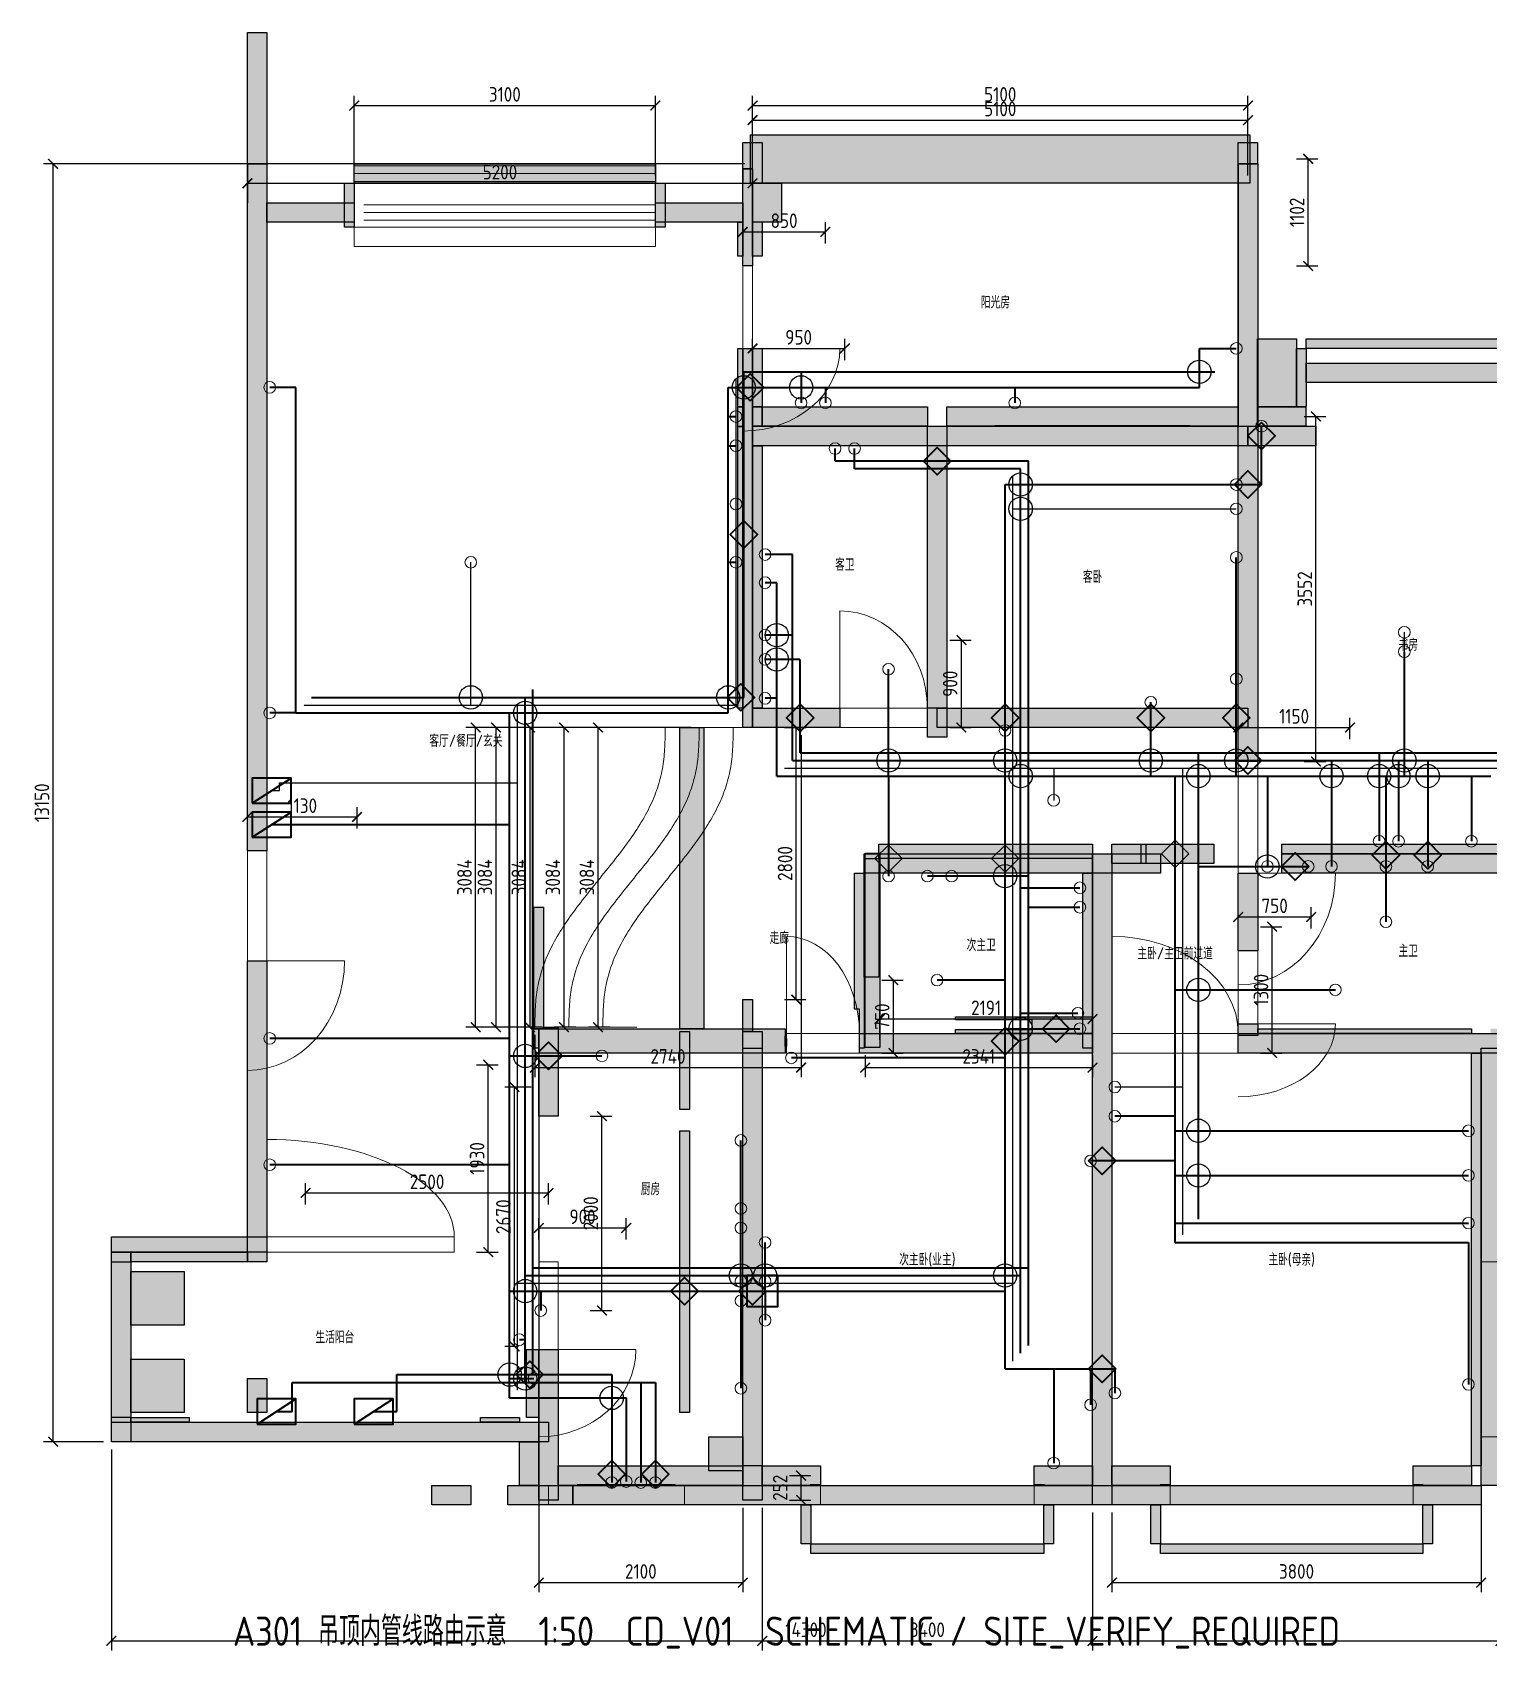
# Model space of a CAD drawing. Header units: millimetres. Extents: x 487 to 23289, y -1700 to 14953.
# Drawn here: x 487 to 15478, y -1700 to 14953 of the extents above; entities that cross this region are included whole.
import ezdxf
from ezdxf.enums import TextEntityAlignment as Align

# ---------------------------------------------------------------- set-up
doc = ezdxf.new("R2010")
doc.units = ezdxf.units.MM
doc.linetypes.add('DASHED', pattern=[1.524, 1.27, -0.254])
for name, color, linetype, lineweight in [('A-CONFLICT', 8, 'Continuous', 25), ('A-DESIGN', 8, 'Continuous', 25), ('A-DIMS', 3, 'Continuous', 13), ('A-DOOR', 8, 'Continuous', 18), ('A-NOTE', 7, 'Continuous', 18), ('A-REVIEW', 8, 'Continuous', 25), ('A-ROOM-NAME', 8, 'Continuous', 13), ('A-STAIR', 8, 'Continuous', 18), ('A-WALL', 8, 'Continuous', 25), ('A-WALL-FILL', 253, 'Continuous', 25), ('A-WINDOW', 8, 'Continuous', 18), ('M-CROSS', 6, 'Continuous', 25), ('M-DROP-BATH', 1, 'Continuous', 18), ('M-DROP-CEIL', 8, 'Continuous', 18), ('M-DROP-FLOOR', 4, 'Continuous', 18), ('M-DROP-FURN', 3, 'Continuous', 18), ('M-DROP-TBD', 6, 'Continuous', 18), ('M-LEVEL', 6, 'Continuous', 35), ('M-PENETRATION', 3, 'Continuous', 25), ('M-PENETRATION-HOLD', 1, 'Continuous', 35), ('M-ROUTE-COLD', 5, 'Continuous', 35), ('M-ROUTE-DATA', 4, 'DASHED', 25), ('M-ROUTE-HOT', 1, 'DASHED', 35), ('M-ROUTE-POWER', 30, 'Continuous', 35), ('M-SOURCE-TBD', 6, 'Continuous', 35)]:
    doc.layers.add(name, color=color, linetype=linetype, lineweight=lineweight)
doc.styles.get("Standard").update_dxf_attribs({"font": 'gbenor.shx', "bigfont": 'gbcbig.shx'})
doc.dimstyles.new('CD50', dxfattribs={"dimtxt": 150, "dimasz": 100, "dimexe": 100, "dimexo": 80, "dimgap": 40, "dimtad": 1, "dimdec": 0, "dimtxsty": 'Standard', "dimblk": 'ARCHTICK', "dimcen": 2.5, "dimclrd": 3, "dimclre": 3, "dimclrt": 3, "dimazin": 3, "dimtfac": 1, "dimtmove": 0, "dimatfit": 3})

# ---------------------------------------------------------------- blocks, each defined once
blk = doc.blocks.new('SYM-DOOR-LEAF')
at = {"layer": 'A-DOOR'}
blk.add_line((0, 0), (0, 1000), dxfattribs=at)
blk.add_arc((0, 0), 1000, 0, 90, dxfattribs=at)
blk.add_attdef('SRC_ID', (0, -200), '', height=150)
blk = doc.blocks.new('SYM-WIN-SPAN')
at = {"layer": 'A-WINDOW'}
for p, q in [((0, 80), (1000, 80)), ((0, 0), (1000, 0)), ((0, -80), (1000, -80))]:
    blk.add_line(p, q, dxfattribs=at)
blk.add_attdef('SRC_ID', (0, -300), '', height=150)
blk = doc.blocks.new('_ARCHTICK')
at = {"color": 0, "linetype": 'BYBLOCK', "const_width": 0.15}
blk.add_lwpolyline([(-0.5, -0.5), (0.5, 0.5)], dxfattribs=at)

msp = doc.modelspace()

# ---------------------------------------------------------------- hatches: boundary and pattern name
at = {"layer": 'A-WALL-FILL'}
h = msp.add_hatch(color=256, dxfattribs=at)
h.dxf.hatch_style = 1
h.paths.add_polyline_path([(2700, 6531), (2700, 6649), (2700, 10941), (2700, 13200.2), (2699.9, 13200.2), (2699.9, 13920.2), (2699.9, 14953.2), (2782, 14953.2), (2899.9, 14953.2), (2899.9, 14233.2), (2899.9, 13600), (2900, 13600), (2900, 13200.2), (3269.5, 13200.2), (3700, 13200.2), (3700, 13400), (3800, 13400), (3800, 12950), (3700, 12950), (3700, 13000.2), (3430.3, 13000.2), (2900, 13000.2), (2900, 10941), (2900, 6649), (2900, 6531), (2900, 6530), (2700, 6530)])
h = msp.add_hatch(color=256, dxfattribs=at)
h.dxf.hatch_style = 1
h.paths.add_polyline_path([(6900, 13400), (7000, 13400), (7000, 13200.2), (7269.5, 13200.2), (7799.9, 13200.2), (7799.9, 13118.1), (7799.9, 13002), (7800, 13002), (7800, 13400.2), (7799.9, 13400.2), (7799.9, 13820.2), (7879.9, 13820.2), (7879.9, 13900.2), (13019.9, 13900.2), (13019.9, 13820.2), (13099.9, 13820.2), (13099.9, 13600), (13100, 13600), (13100, 11801), (13100, 11800.2), (13264.2, 11800.2), (13499.9, 11800.2), (13499.9, 11700.2), (13541, 11700.2), (13599.9, 11700.2), (13599.9, 11346.6), (13599.9, 11183.3), (13599.9, 11105), (13599.3, 11105), (13595, 11105), (13595, 11104.4), (13595, 11100.2), (13595, 10977.1), (13595, 10900.2), (13347.4, 10900.2), (13100, 10900.2), (13100, 10900), (13700, 10900), (13700, 10700), (13100, 10700), (13100, 7451), (13100, 7450), (12900, 7450), (12900, 7451), (12900, 7800), (10901, 7800), (9949, 7800), (9900, 7800), (9900, 7700), (9700, 7700), (9700, 8000.2), (9700, 8250), (9699.9, 8250), (9699.9, 9243.1), (9699.9, 10700), (8000.1, 10700), (8000.1, 8000.1), (8000, 8000), (8799, 8000), (8800, 8000), (8800, 7800), (8799, 7800), (7900, 7800), (7800, 7800), (7800, 7999.9), (7790, 7999.9), (7749.9, 7999.9), (7749.9, 10898), (7749.9, 11100.1), (7749.9, 11700), (7800, 11700), (7900, 11700), (8000.1, 11700), (8000.1, 11100.2), (8601.4, 11100.2), (9699.9, 11100.2), (9699.9, 11029.4), (9699.9, 10900.2), (9785.6, 10900.2), (9899.9, 10900.2), (9899.9, 10900), (9900, 10900), (12900, 10900), (12900, 10999), (12900, 11100.2), (12899.9, 11100.2), (12899.9, 13400.2), (8199.9, 13400.2), (8199.9, 13235.9), (8199.9, 13000.2), (8035.6, 13000.2), (7999.8, 13000.2), (8000.1, 12999.9), (8000.1, 12649.9), (7900, 12649.9), (7900, 12551), (7900, 12550), (7800, 12550), (7800, 12551), (7800, 12649.9), (7790, 12649.9), (7749.9, 12649.9), (7749.9, 12999.9), (7790, 12999.9), (7790, 13000.2), (7430.3, 13000.2), (7000, 13000.2), (7000, 12950), (6900, 12950), (6900, 13000.2), (6899.9, 13000.2), (6899.9, 13082.3), (6899.9, 13200.2), (6900, 13200.2)])
h.paths.add_polyline_path([(9699.9, 10900.2), (9098.4, 10900.2), (8000.1, 10900.2), (8000.1, 10900), (9699.9, 10900)])
h.paths.add_polyline_path([(9900, 8000), (9949, 8000), (10901, 8000), (12900, 8000), (12900, 10700), (9900, 10700)])
h = msp.add_hatch(color=256, dxfattribs=at)
h.dxf.hatch_style = 1
h.paths.add_polyline_path([(3800, 13400), (3800, 13600), (6900, 13600), (6900, 13400)])
h = msp.add_hatch(color=256, dxfattribs=at)
h.dxf.hatch_style = 1
h.paths.add_polyline_path([(13599.9, 11700.2), (13599.9, 11741.3), (13599.9, 11800.2), (14462.4, 11800.2), (15699.9, 11800.2), (15699.9, 11759.1), (15699.9, 11700.2), (14837.4, 11700.2)])
h = msp.add_hatch(color=256, dxfattribs=at)
h.dxf.hatch_style = 1
h.paths.add_polyline_path([(15699.9, 11700.2), (15735.3, 11700.2), (15799.9, 11700.2), (15799.9, 11550), (15800, 11550), (15800, 11350), (15799.9, 11350), (15799.9, 11100.2), (15952.4, 11100.2), (16199.9, 11100.2), (16199.9, 11014.5), (16199.9, 10900.2), (15862.9, 10900.2), (15705, 10900.2), (15705, 11023.3), (15705, 11100.2), (15705, 11100.8), (15705, 11105), (15704.3, 11105), (15699.9, 11105), (15699.9, 11168.3), (15699.9, 11312.5), (15699.9, 11350), (15601, 11350), (13699, 11350), (13600, 11350), (13600, 11550), (13699, 11550), (15601, 11550), (15699.9, 11550)])
h = msp.add_hatch(color=256, dxfattribs=at)
h.dxf.hatch_style = 1
h.paths.add_polyline_path([(12899.9, 11100.2), (12899.9, 11029.4), (12899.9, 10900.2), (12700.2, 10900.2), (12405, 10900.2), (12405, 10901.6), (12405, 10905), (10981.2, 10905), (10395, 10905), (10395, 10901.6), (10395, 10900.2), (10271.2, 10900.2), (9899.9, 10900.2), (9899.9, 10971), (9899.9, 11100.2), (10961.4, 11100.2)])
h = msp.add_hatch(color=256, dxfattribs=at)
h.dxf.hatch_style = 1
h.paths.add_polyline_path([(15400, 0), (15400, 200.2), (15299.9, 200.2), (15299.9, 1721.7), (15299.9, 4450), (12901, 4450), (12900, 4450), (12900, 4630), (12900, 4650), (12900, 4749), (12900, 4750), (13100, 4750), (13100, 4749), (13100, 4700.2), (14042.8, 4700.2), (15299.9, 4700.2), (15299.9, 4650), (15499.9, 4650), (15499.9, 4700.2), (15747.6, 4700.2), (16199.9, 4700.2), (16199.9, 5172.5), (16199.9, 6300), (13350, 6300), (13350, 6500), (13350, 6600.2), (14428.5, 6600.2), (16199.9, 6600.2), (16199.9, 8121.7), (16199.9, 10700), (15600, 10700), (15600, 10900), (16300, 10900), (16500, 10900), (16500, 10801), (16500, 10700), (16500, 7799), (16500, 6401), (16500, 4650), (16500, 4499), (16500, 4450), (16500, 4400), (16300, 4400), (16300, 4450), (15600, 4450), (15600, 2301), (15600, 499), (15600, 0)])
h.paths.add_polyline_path([(16199.9, 6600.2), (16199.9, 6514.5), (16199.9, 6500), (16300, 6500), (16300, 6600.2)])
h = msp.add_hatch(color=256, dxfattribs=at)
h.dxf.hatch_style = 1
h.paths.add_polyline_path([(5499.9, 450), (2801, 450), (1500, 450), (1399, 450), (1300, 450), (1300, 650), (1300, 700.2), (1299.9, 700.2), (1299.9, 704.8), (1299.9, 705), (1299.9, 2300.2), (1300, 2300.2), (1300, 2400), (1300, 2560), (2700, 2560), (2700, 5399), (2700, 5400), (2900, 5400), (2900, 5399), (2900, 2810), (2900, 2560), (2900, 2400), (2900, 2300), (2700, 2300), (2700, 2400), (2699.9, 2400), (2699.9, 2300.2), (2124.9, 2300.2), (1500, 2300.2), (1500, 2200), (2050, 2200), (2050, 1650), (1500, 1650), (1500, 1300), (2050, 1300), (2050, 750), (1500, 750), (1500, 700.1), (1500.1, 700.1), (1772.8, 700.1), (2100.1, 700.1), (2100.1, 650), (2801, 650), (5099.9, 650), (5099.9, 700.1), (5281.8, 700.1), (5500.1, 700.1), (5500.1, 650), (5700, 650), (5700, 700.2), (5572.4, 700.2), (5572.4, 1130.3), (5572.4, 1400), (5700, 1400), (5900, 1400), (5900, 1399), (5900, 200.2), (6680.3, 200.2), (7449.9, 200.2), (7449.9, 293.9), (7449.9, 500.2), (7593.6, 500.2), (7799.9, 500.2), (7799.9, 1721.7), (7799.9, 4450), (7250, 4450), (7250, 3870), (7150, 3870), (7150, 4450), (5900, 4450), (5900, 3800), (5700, 3800), (5700, 4450), (5700, 4499.9), (5699.9, 4499.9), (5650, 4499.9), (5649.9, 4499.9), (5649.9, 4529.9), (5649.9, 4715.1), (5650, 4715.1), (5650, 5950), (5750, 5950), (5750, 4715.1), (5900.1, 4715.1), (5900.1, 4700.1), (5900.1, 4700), (7150, 4700), (7150, 7800), (7400, 7800), (7400, 4700), (7800, 4700), (7800, 5000), (7900, 5000), (7900, 4700), (8236, 4700), (8236, 4624.4), (8249.2, 4597.7), (8250, 4596.1), (8250, 4519.2), (8236, 4518.6), (8236, 4450), (8000, 4450), (8000, 200.2), (8212.2, 200.2), (8599.9, 200.2), (8599.9, 71), (8599.9, 25.8), (8599.9, 5), (8508.4, 5), (8495, 5), (8495, 4.4), (8495, 0.2), (8442.3, 0.2), (8387.6, 0.2), (8000, 0.2), (8000, 0), (8599, 0), (10801, 0), (11400, 0), (11400, 4450), (9001, 4450), (9000, 4450), (9000, 4500), (9000, 4650), (9000, 4900), (8950, 4900), (8950, 6300), (9049.9, 6300), (9049.9, 6450.2), (9050, 6450.2), (9050, 6500), (9059, 6500), (9059, 6507.2), (9123.3, 6507.2), (9199.9, 6507.2), (9199.9, 6514.5), (9199.9, 6600.2), (10142.8, 6600.2), (11399.9, 6600.2), (11399.9, 6535.9), (11399.9, 6500), (11400, 6500), (11599.9, 6500), (11599.9, 6600.2), (11749.9, 6600.2), (11949.9, 6600.2), (11949.9, 6600.1), (12650, 6600.1), (12650, 6399.9), (12100, 6399.9), (12100, 6300), (11600, 6300), (11600, 4900), (11600, 4200), (11600, 200.2), (11812.2, 200.2), (12199.9, 200.2), (12199.9, 71), (12199.9, 25.8), (12199.9, 5), (12108.4, 5), (12095, 5), (12095, 4.4), (12095, 0.2), (12042.3, 0.2), (11987.6, 0.2), (11600, 0.2), (11600, 0), (12199, 0), (14701, 0), (15400, 0), (15400, -200), (14899.9, -200), (14899.9, -212.1), (14899.9, -599.8), (14864.5, -599.8), (14799.9, -599.8), (14799.9, -247), (14799.9, -205), (14800.6, -205), (14805, -205), (14805, -200), (14701, -200), (12199, -200), (12095, -200), (12095, -205), (12095.6, -205), (12099.9, -205), (12099.9, -440.5), (12099.9, -599.8), (12064.5, -599.8), (11999.9, -599.8), (11999.9, -387.5), (11999.9, -200), (11600, -200), (11400, -200), (10999.9, -200), (10999.9, -212.1), (10999.9, -599.8), (10964.5, -599.8), (10899.9, -599.8), (10899.9, -247), (10899.9, -205), (10900.6, -205), (10905, -205), (10905, -200), (10801, -200), (8599, -200), (8495, -200), (8495, -205), (8495.6, -205), (8499.9, -205), (8499.9, -440.5), (8499.9, -599.8), (8464.5, -599.8), (8399.9, -599.8), (8399.9, -387.5), (8399.9, -200), (7201, -200), (6050, -200), (5380, -200), (5380, 0), (5700, 0), (5700, 0.2), (5499.9, 0.2)])
h.paths.add_polyline_path([(9209, 4810.2), (9209, 4793), (9209, 4750.2), (9209, 4693), (9209, 4650), (9988.1, 4650), (9988.1, 4693), (10326.6, 4693), (10777.9, 4693), (10777.9, 4735.9), (10777.9, 4793), (10439.4, 4793), (9988.1, 4793), (9988.1, 4805.9), (9988.1, 4823.1), (10326.6, 4823.1), (10777.9, 4823.1), (10791.6, 4823.1), (10809.9, 4823.1), (11062.8, 4823.1), (11300, 4823.1), (11300, 6300), (11241, 6300), (10499, 6300), (9209, 6300), (9209, 5785.4), (9209, 4823.1)])
h.paths.add_polyline_path([(9059, 4650), (9059, 5230.2), (9050, 5230.2), (9050, 4650)])
h.paths.add_polyline_path([(7800, 200.2), (7799.9, 200.2), (7799.9, 150.2), (7799.9, 118.1), (7799.9, 0.2), (7312, 0.2), (7105, 0.2), (7105, 1.9), (7105, 5), (6457.6, 5), (6095, 5), (6095, 3.3), (6095, 0.2), (5993.4, 0.2), (5900, 0.2), (5900, 0), (6050, 0), (7201, 0), (7800, 0)])
h = msp.add_hatch(color=256, dxfattribs=at)
h.dxf.hatch_style = 1
h.paths.add_polyline_path([(13100, 6299), (13100, 5501), (13100, 5500), (12900, 5500), (12900, 5501), (12900, 6299), (12900, 6300), (13100, 6300)])
h = msp.add_hatch(color=256, dxfattribs=at)
h.dxf.hatch_style = 1
h.paths.add_polyline_path([(7150, 3650), (7250, 3650), (7250, 750), (7150, 750)])
h = msp.add_hatch(color=256, dxfattribs=at)
h.dxf.hatch_style = 1
h.paths.add_polyline_path([(2900, 1100), (2900, 750), (2700, 750), (2700, 1100)])
h = msp.add_hatch(color=256, dxfattribs=at)
h.dxf.hatch_style = 1
h.paths.add_polyline_path([(10957.6, 0.2), (10905, 0.2), (10905, 0.8), (10905, 5), (10891.5, 5), (10799.9, 5), (10799.9, 25.8), (10799.9, 71), (10799.9, 200.2), (11012.2, 200.2), (11399.9, 200.2), (11399.9, 129.4), (11399.9, 0.2), (11012.2, 0.2)])
h = msp.add_hatch(color=256, dxfattribs=at)
h.dxf.hatch_style = 1
h.paths.add_polyline_path([(15299.9, 200.2), (15299.9, 129.4), (15299.9, 0.2), (14912.2, 0.2), (14857.6, 0.2), (14805, 0.2), (14805, 0.8), (14805, 5), (14791.5, 5), (14699.9, 5), (14699.9, 25.8), (14699.9, 71), (14699.9, 200.2), (14912.2, 200.2)])
h = msp.add_hatch(color=256, dxfattribs=at)
h.dxf.hatch_style = 1
h.paths.add_polyline_path([(5000, 0), (5000, -200), (4600, -200), (4600, 0)])
h = msp.add_hatch(color=256, dxfattribs=at)
h.dxf.hatch_style = 1
h.paths.add_polyline_path([(8499.9, -599.8), (9349.1, -599.8), (10899.9, -599.8), (10899.9, -635.2), (10899.9, -699.8), (10050.7, -699.8), (8499.9, -699.8), (8499.9, -664.4)])
h = msp.add_hatch(color=256, dxfattribs=at)
h.dxf.hatch_style = 1
h.paths.add_polyline_path([(12099.9, -599.8), (13055.3, -599.8), (14799.9, -599.8), (14799.9, -635.2), (14799.9, -699.8), (13844.5, -699.8), (12099.9, -699.8), (12099.9, -664.4)])

# ---------------------------------------------------------------- linework, layer by layer
at = {"layer": 'A-CONFLICT'}
for points in [[(9699.9, 9243.1), (9699.9, 10900.2), (9785.6, 10900.2), (9899.9, 10900.2), (9899.9, 9657.3), (9899.9, 8000.2), (9814.2, 8000.2), (9700, 8000.2), (9700, 8250), (9699.9, 8250)], [(7799.9, 200.2), (7799.9, 1721.7), (7799.9, 4500.2), (7870.7, 4500.2), (7999.9, 4500.2), (7999.9, 2978.7), (7999.9, 200.2), (7929.1, 200.2)], [(1499.9, 700.2), (1299.9, 700.2), (1299.9, 704.8), (1299.9, 705), (1299.9, 2300.2), (1499.9, 2300.2), (1499.9, 705)]]:
    msp.add_lwpolyline(points, close=True, dxfattribs=at)
at = {"layer": 'A-DESIGN'}
for points in [[(2699.9, 13920.2), (2699.9, 14953.2), (2782, 14953.2), (2899.9, 14953.2), (2899.9, 14233.2), (2899.9, 13600), (2700, 13600), (2700, 13200.2), (2699.9, 13200.2), (2699.9, 13920.2)], [(13019.9, 13400.2), (7879.9, 13400.2), (7879.9, 13900.2), (13019.9, 13900.2)], [(7900, 13400.2), (7900, 13550), (7800, 13550), (7800, 13400.2), (7799.9, 13400.2), (7799.9, 13820.2), (7999.9, 13820.2), (7999.9, 13400.2), (7900, 13400.2)], [(12899.9, 11100.2), (12899.9, 13820.2), (13099.9, 13820.2), (13099.9, 13600), (12900, 13600), (12900, 11801), (12900, 11100.2), (12899.9, 11100.2)], [(7790, 13002), (7790.1, 13002), (7800, 13002), (7800, 12649.9), (7790, 12649.9), (7749.9, 12649.9), (7749.9, 12999.9), (7790, 12999.9), (7790, 13002)], [(7997.3, 13002), (7998, 13002), (8000.1, 12999.9), (8000.1, 12649.9), (7900, 12649.9), (7900, 13002), (7997.3, 13002)], [(13099.9, 11100.2), (13099.9, 11387.7), (13099.9, 11800.2), (13264.2, 11800.2), (13499.9, 11800.2), (13499.9, 11512.7), (13499.9, 11100.2), (13335.6, 11100.2)], [(13499.9, 11100.2), (13499.9, 11346.6), (13499.9, 11700.2), (13541, 11700.2), (13599.9, 11700.2), (13599.9, 11346.6), (13599.9, 11183.3), (13599.9, 11105), (13599.3, 11105), (13595, 11105), (13595, 11104.4), (13595, 11100.2), (13539, 11100.2)], [(13599.9, 11700.2), (13599.9, 11741.3), (13599.9, 11800.2), (14462.4, 11800.2), (15699.9, 11800.2), (15699.9, 11759.1), (15699.9, 11700.2), (14837.4, 11700.2)], [(9899.9, 10900.2), (9899.9, 10971), (9899.9, 11100.2), (10961.4, 11100.2), (12899.9, 11100.2), (12899.9, 11029.4), (12899.9, 10900.2), (12700.2, 10900.2), (12405, 10900.2), (12405, 10901.6), (12405, 10905), (10981.2, 10905), (10395, 10905), (10395, 10901.6), (10395, 10900.2), (10271.2, 10900.2)], [(7753, 10898), (7790, 10898), (7800, 10898), (7800, 7999.9), (7790, 7999.9), (7749.9, 7999.9), (7749.9, 10898), (7753, 10898)], [(8000.1, 8000.1), (8000, 8000), (7900, 8000), (7900, 10700), (8000.1, 10700), (8000.1, 8000.1)], [(9209, 4507.2), (9144.7, 4507.2), (9059, 4507.2), (9059, 5364.4), (9059, 6507.2), (9123.3, 6507.2), (9209, 6507.2), (9209, 5785.4), (9209, 4823.1), (9209, 4810.2), (9209, 4793), (9209, 4750.2), (9209, 4693), (9209, 4620.6), (9209, 4524), (9209, 4516.8)], [(9199.9, 6450.2), (9199.9, 6514.5), (9199.9, 6600.2), (10142.8, 6600.2), (11399.9, 6600.2), (11399.9, 6535.9), (11399.9, 6450.2), (10457, 6450.2)], [(11599.9, 6400.2), (11599.9, 6485.9), (11599.9, 6600.2), (11749.9, 6600.2), (11949.9, 6600.2), (11949.9, 6514.5), (11949.9, 6400.2), (11799.9, 6400.2)], [(11900, 6399.9), (11900, 6600.1), (12650, 6600.1), (12650, 6399.9)], [(16199.9, 6600.2), (16199.9, 6514.5), (16199.9, 6500), (13350, 6500), (13350, 6600.2), (14428.5, 6600.2), (16199.9, 6600.2)], [(9199.9, 5230.2), (9114.2, 5230.2), (9049.9, 5230.2), (9049.9, 5927.3), (9049.9, 6450.2), (9135.6, 6450.2), (9199.9, 6450.2), (9199.9, 5753.1)], [(5650, 4715.1), (5650, 4700), (5700, 4700), (5700, 4499.9), (5699.9, 4499.9), (5650, 4499.9), (5649.9, 4499.9), (5649.9, 4529.9), (5649.9, 4715.1), (5650, 4715.1)], [(5900.1, 4715.1), (5900.1, 4700.1), (5900.1, 4700), (5900, 4700), (5750, 4700), (5750, 4715.1), (5900.1, 4715.1)], [(9988.1, 4805.9), (9988.1, 4823.1), (10326.6, 4823.1), (10777.9, 4823.1), (10791.6, 4823.1), (10809.9, 4823.1), (11062.8, 4823.1), (11399.9, 4823.1), (11399.9, 4694.9), (11399.9, 4650), (9988.1, 4650), (9988.1, 4693), (10326.6, 4693), (10777.9, 4693), (10777.9, 4735.9), (10777.9, 4793), (10439.4, 4793), (9988.1, 4793), (9988.1, 4805.9)], [(14042.8, 4700.2), (15299.9, 4700.2), (15299.9, 4650), (13100, 4650), (13100, 4700.2), (14042.8, 4700.2)], [(8249.2, 4597.7), (8250, 4596.1), (8250, 4519.2), (8236, 4518.6), (8236, 4624.4), (8249.2, 4597.7)], [(5572.4, 700.2), (5572.4, 1130.3), (5572.4, 1400), (5700, 1400), (5700, 1399), (5700, 700.2), (5572.4, 700.2)], [(2100.1, 650), (1500, 650), (1500, 700.1), (1500.1, 700.1), (1772.8, 700.1), (2100.1, 700.1), (2100.1, 650)], [(5500.1, 650), (5099.9, 650), (5099.9, 700.1), (5281.8, 700.1), (5500.1, 700.1), (5500.1, 650)], [(7449.9, 150.2), (7449.9, 293.9), (7449.9, 500.2), (7593.6, 500.2), (7799.9, 500.2), (7799.9, 356.4), (7799.9, 150.2), (7656.1, 150.2)], [(8399.9, -387.5), (8399.9, -200), (8495, -200), (8495, -205), (8495.6, -205), (8499.9, -205), (8499.9, -440.5), (8499.9, -599.8), (8464.5, -599.8), (8399.9, -599.8), (8399.9, -387.5)], [(10899.9, -205), (10900.6, -205), (10905, -205), (10905, -200), (10999.9, -200), (10999.9, -212.1), (10999.9, -599.8), (10964.5, -599.8), (10899.9, -599.8), (10899.9, -247), (10899.9, -205)], [(11999.9, -387.5), (11999.9, -200), (12095, -200), (12095, -205), (12095.6, -205), (12099.9, -205), (12099.9, -440.5), (12099.9, -599.8), (12064.5, -599.8), (11999.9, -599.8), (11999.9, -387.5)], [(14799.9, -205), (14800.6, -205), (14805, -205), (14805, -200), (14899.9, -200), (14899.9, -212.1), (14899.9, -599.8), (14864.5, -599.8), (14799.9, -599.8), (14799.9, -247), (14799.9, -205)], [(8499.9, -699.8), (8499.9, -664.4), (8499.9, -599.8), (9349.1, -599.8), (10899.9, -599.8), (10899.9, -635.2), (10899.9, -699.8), (10050.7, -699.8)], [(12099.9, -699.8), (12099.9, -664.4), (12099.9, -599.8), (13055.3, -599.8), (14799.9, -599.8), (14799.9, -635.2), (14799.9, -699.8), (13844.5, -699.8)]]:
    msp.add_lwpolyline(points, close=True, dxfattribs=at)
at = {"layer": 'A-DOOR'}
for points in [[(7800, 11700), (7900, 11700), (7900, 12550), (7800, 12550)], [(8800, 7800), (9700, 7800), (9700, 8000), (8800, 8000)], [(12900, 6300), (13100, 6300), (13100, 7450), (12900, 7450)], [(2700, 5400), (2900, 5400), (2900, 6530), (2700, 6530)], [(12900, 4750), (13100, 4750), (13100, 5500), (12900, 5500)], [(8250, 4450), (9000, 4450), (9000, 4650), (8250, 4650)], [(11600, 4450), (12900, 4450), (12900, 4650), (11600, 4650)], [(2900, 2400), (4830, 2400), (4830, 2560), (2900, 2560)], [(5700, 1400), (5900, 1400), (5900, 2300), (5700, 2300)]]:
    msp.add_lwpolyline(points, close=True, dxfattribs=at)
at = {"layer": 'A-REVIEW'}
for points in [[(7964.2, 13400.2), (8199.9, 13400.2), (8199.9, 13235.9), (8199.9, 13000.2), (8035.6, 13000.2), (7900, 13000.2), (7900, 13400.2), (7964.2, 13400.2)], [(2899.9, 13000.2), (2899.9, 13082.3), (2899.9, 13200.2), (3269.5, 13200.2), (3799.9, 13200.2), (3799.9, 13118.1), (3799.9, 13000.2), (3430.3, 13000.2)], [(6899.9, 13000.2), (6899.9, 13082.3), (6899.9, 13200.2), (7269.5, 13200.2), (7799.9, 13200.2), (7799.9, 13118.1), (7799.9, 13000.2), (7430.3, 13000.2)], [(7790, 11100.1), (7749.9, 11100.1), (7749.9, 11700), (7800, 11700), (7800, 11699), (7800, 11100.1), (7790, 11100.1)], [(7900, 11100.1), (7900, 11699), (7900, 11700), (8000.1, 11700), (8000.1, 11100.1), (7900, 11100.1)], [(7749.9, 11100.1), (7790, 11100.1), (7800, 11100.1), (7800, 10898), (7790, 10898), (7753, 10898), (7749.9, 10898), (7749.9, 11100.1)], [(8000.1, 11100.1), (8000.1, 10900), (7900, 10900), (7900, 11100.1), (8000.1, 11100.1)], [(7999.9, 10900.2), (7999.9, 10971), (7999.9, 11100.2), (8601.4, 11100.2), (9699.9, 11100.2), (9699.9, 11029.4), (9699.9, 10900.2), (9098.4, 10900.2)], [(13099.9, 10900.2), (13099.9, 10985.9), (13099.9, 11100.2), (13437, 11100.2), (13595, 11100.2), (13595, 10977.1), (13595, 10900.2), (13347.4, 10900.2)], [(10499, 6300), (9050, 6300), (9050, 6500), (10499, 6500), (11241, 6500), (11400, 6500), (11400, 6300), (11241, 6300)], [(12100, 6300), (11400, 6300), (11400, 6500), (12100, 6500)], [(9000, 4500), (9000, 4900), (8950, 4900), (8950, 6300), (9050, 6300), (9050, 4500)], [(11400, 4500), (11300, 4500), (11300, 6300), (11400, 6300)], [(15299.9, 1721.7), (15299.9, 4450), (15400, 4450), (15400, 2301), (15400, 499), (15400, 200.2), (15299.9, 200.2), (15299.9, 1721.7)], [(2699.9, 2300.2), (2124.9, 2300.2), (1500, 2300.2), (1500, 2400), (2699.9, 2400), (2699.9, 2300.2)], [(5499.9, 0.2), (5499.9, 450), (5700, 450), (5700, 0.2), (5499.9, 0.2)], [(5899.9, 0.2), (5899.9, 82.3), (5899.9, 200.2), (6680.3, 200.2), (7799.9, 200.2), (7799.9, 118.1), (7799.9, 0.2), (7312, 0.2), (7105, 0.2), (7105, 1.9), (7105, 5), (6457.6, 5), (6095, 5), (6095, 3.3), (6095, 0.2), (5993.4, 0.2)], [(7999.9, 0.2), (7999.9, 71), (7999.9, 200.2), (8212.2, 200.2), (8599.9, 200.2), (8599.9, 71), (8599.9, 25.8), (8599.9, 5), (8508.4, 5), (8495, 5), (8495, 4.4), (8495, 0.2), (8442.3, 0.2), (8387.6, 0.2)], [(10799.9, 71), (10799.9, 200.2), (11012.2, 200.2), (11399.9, 200.2), (11399.9, 129.4), (11399.9, 0.2), (11012.2, 0.2), (10957.6, 0.2), (10905, 0.2), (10905, 0.8), (10905, 5), (10891.5, 5), (10799.9, 5), (10799.9, 25.8)], [(11599.9, 0.2), (11599.9, 71), (11599.9, 200.2), (11812.2, 200.2), (12199.9, 200.2), (12199.9, 71), (12199.9, 25.8), (12199.9, 5), (12108.4, 5), (12095, 5), (12095, 4.4), (12095, 0.2), (12042.3, 0.2), (11987.6, 0.2)], [(14699.9, 71), (14699.9, 200.2), (14912.2, 200.2), (15299.9, 200.2), (15299.9, 129.4), (15299.9, 0.2), (14912.2, 0.2), (14857.6, 0.2), (14805, 0.2), (14805, 0.8), (14805, 5), (14791.5, 5), (14699.9, 5), (14699.9, 25.8)]]:
    msp.add_lwpolyline(points, close=True, dxfattribs=at)
at = {"layer": 'A-STAIR'}
msp.add_lwpolyline([(6709.9, 4716.1), (6360, 4716.1), (6010, 4716.1), (5660, 4716.1), (5660, 4725), (5660.1, 4750), (5660.2, 4775), (5660.4, 4800), (5660.8, 4825), (5661.4, 4850), (5662.2, 4875), (5663.3, 4900), (5664.6, 4925), (5666.2, 4950), (5668.2, 4975), (5670.4, 5000), (5673.1, 5025), (5676.2, 5050), (5679.6, 5075), (5683.5, 5100), (5687.8, 5125), (5692.6, 5150), (5697.8, 5175), (5703.5, 5200), (5709.7, 5225), (5716.3, 5250), (5723.5, 5275), (5731.1, 5300), (5739.3, 5325), (5747.9, 5350), (5757.1, 5375), (5766.7, 5400), (5776.9, 5425), (5787.6, 5450), (5798.7, 5475), (5810.4, 5500), (5822.5, 5525), (5835.1, 5550), (5848.2, 5575), (5861.7, 5600), (5875.7, 5625), (5890.1, 5650), (5905, 5675), (5920.2, 5700), (5935.9, 5725), (5952, 5750), (5968.4, 5775), (5985.3, 5800), (6002.4, 5825), (6019.9, 5850), (6037.7, 5875), (6055.8, 5900), (6074.2, 5925), (6092.9, 5950), (6111.8, 5975), (6130.9, 6000), (6150.2, 6025), (6169.7, 6050), (6189.4, 6075), (6209.2, 6100), (6229.1, 6125), (6249.2, 6150), (6269.3, 6175), (6289.5, 6200), (6309.7, 6225), (6330, 6250), (6350.3, 6275), (6370.5, 6300), (6390.7, 6325), (6410.8, 6350), (6430.9, 6375), (6450.8, 6400), (6470.6, 6425), (6490.3, 6450), (6509.8, 6475), (6529.1, 6500), (6548.3, 6525), (6567.1, 6550), (6585.8, 6575), (6604.2, 6600), (6622.3, 6625), (6640.1, 6650), (6657.6, 6675), (6674.7, 6700), (6691.6, 6725), (6708, 6750), (6724.1, 6775), (6739.8, 6800), (6755, 6825), (6769.9, 6850), (6784.3, 6875), (6798.3, 6900), (6811.8, 6925), (6824.9, 6950), (6837.5, 6975), (6849.6, 7000), (6861.3, 7025), (6872.4, 7050), (6883.1, 7075), (6893.3, 7100), (6902.9, 7125), (6912.1, 7150), (6920.7, 7175), (6928.9, 7200), (6936.5, 7225), (6943.7, 7250), (6950.3, 7275), (6956.5, 7300), (6962.2, 7325), (6967.4, 7350), (6972.2, 7375), (6976.5, 7400), (6980.4, 7425), (6983.8, 7450), (6986.9, 7475), (6989.6, 7500), (6991.8, 7525), (6993.8, 7550), (6995.4, 7575), (6996.7, 7600), (6997.8, 7625), (6998.6, 7650), (6999.2, 7675), (6999.6, 7700), (6999.8, 7725), (6999.9, 7750), (7000, 7775), (7000, 7800), (7350, 7800), (7700, 7800), (8049.9, 7800)], dxfattribs=at)
for points in [[(7350, 7800, 0), (7350, 7775, 0), (7349.9, 7750, 0), (7349.8, 7725, 0), (7349.6, 7700, 0), (7349.2, 7675, 0), (7348.6, 7650, 0), (7347.8, 7625, 0), (7346.7, 7600, 0), (7345.4, 7575, 0), (7343.8, 7550, 0), (7341.8, 7525, 0), (7339.6, 7500, 0), (7336.9, 7475, 0), (7333.8, 7450, 0), (7330.4, 7425, 0), (7326.5, 7400, 0), (7322.2, 7375, 0), (7317.4, 7350, 0), (7312.2, 7325, 0), (7306.5, 7300, 0), (7300.3, 7275, 0), (7293.7, 7250, 0), (7286.5, 7225, 0), (7278.9, 7200, 0), (7270.7, 7175, 0), (7262.1, 7150, 0), (7252.9, 7125, 0), (7243.3, 7100, 0), (7233.1, 7075, 0), (7222.4, 7050, 0), (7211.3, 7025, 0), (7199.6, 7000, 0), (7187.5, 6975, 0), (7174.9, 6950, 0), (7161.8, 6925, 0), (7148.3, 6900, 0), (7134.3, 6875, 0), (7119.9, 6850, 0), (7105, 6825, 0), (7089.8, 6800, 0), (7074.1, 6775, 0), (7058, 6750, 0), (7041.6, 6725, 0), (7024.7, 6700, 0), (7007.6, 6675, 0), (6990.1, 6650, 0), (6972.3, 6625, 0), (6954.2, 6600, 0), (6935.8, 6575, 0), (6917.1, 6550, 0), (6898.3, 6525, 0), (6879.1, 6500, 0), (6859.8, 6475, 0), (6840.3, 6450, 0), (6820.6, 6425, 0), (6800.8, 6400, 0), (6780.9, 6375, 0), (6760.8, 6350, 0), (6740.7, 6325, 0), (6720.5, 6300, 0), (6700.3, 6275, 0), (6680, 6250, 0), (6659.7, 6225, 0), (6639.5, 6200, 0), (6619.3, 6175, 0), (6599.2, 6150, 0), (6579.1, 6125, 0), (6559.2, 6100, 0), (6539.4, 6075, 0), (6519.7, 6050, 0), (6500.2, 6025, 0), (6480.9, 6000, 0), (6461.8, 5975, 0), (6442.9, 5950, 0), (6424.2, 5925, 0), (6405.8, 5900, 0), (6387.7, 5875, 0), (6369.9, 5850, 0), (6352.4, 5825, 0), (6335.3, 5800, 0), (6318.4, 5775, 0), (6302, 5750, 0), (6285.9, 5725, 0), (6270.2, 5700, 0), (6255, 5675, 0), (6240.1, 5650, 0), (6225.7, 5625, 0), (6211.7, 5600, 0), (6198.2, 5575, 0), (6185.1, 5550, 0), (6172.5, 5525, 0), (6160.4, 5500, 0), (6148.7, 5475, 0), (6137.6, 5450, 0), (6126.9, 5425, 0), (6116.7, 5400, 0), (6107.1, 5375, 0), (6097.9, 5350, 0), (6089.3, 5325, 0), (6081.1, 5300, 0), (6073.5, 5275, 0), (6066.3, 5250, 0), (6059.7, 5225, 0), (6053.5, 5200, 0), (6047.8, 5175, 0), (6042.6, 5150, 0), (6037.8, 5125, 0), (6033.5, 5100, 0), (6029.6, 5075, 0), (6026.2, 5050, 0), (6023.1, 5025, 0), (6020.5, 5000, 0), (6018.2, 4975, 0), (6016.2, 4950, 0), (6014.6, 4925, 0), (6013.3, 4900, 0), (6012.2, 4875, 0), (6011.4, 4850, 0), (6010.8, 4825, 0), (6010.4, 4800, 0), (6010.2, 4775, 0), (6010.1, 4750, 0), (6010, 4725, 0), (6010, 4716.1, 0)], [(7700, 7800, 0), (7700, 7775, 0), (7699.9, 7750, 0), (7699.8, 7725, 0), (7699.6, 7700, 0), (7699.2, 7675, 0), (7698.6, 7650, 0), (7697.8, 7625, 0), (7696.7, 7600, 0), (7695.4, 7575, 0), (7693.8, 7550, 0), (7691.8, 7525, 0), (7689.5, 7500, 0), (7686.9, 7475, 0), (7683.8, 7450, 0), (7680.4, 7425, 0), (7676.5, 7400, 0), (7672.2, 7375, 0), (7667.4, 7350, 0), (7662.2, 7325, 0), (7656.5, 7300, 0), (7650.3, 7275, 0), (7643.7, 7250, 0), (7636.5, 7225, 0), (7628.9, 7200, 0), (7620.7, 7175, 0), (7612.1, 7150, 0), (7602.9, 7125, 0), (7593.3, 7100, 0), (7583.1, 7075, 0), (7572.4, 7050, 0), (7561.3, 7025, 0), (7549.6, 7000, 0), (7537.5, 6975, 0), (7524.9, 6950, 0), (7511.8, 6925, 0), (7498.3, 6900, 0), (7484.3, 6875, 0), (7469.9, 6850, 0), (7455, 6825, 0), (7439.8, 6800, 0), (7424.1, 6775, 0), (7408, 6750, 0), (7391.6, 6725, 0), (7374.7, 6700, 0), (7357.6, 6675, 0), (7340.1, 6650, 0), (7322.3, 6625, 0), (7304.2, 6600, 0), (7285.8, 6575, 0), (7267.1, 6550, 0), (7248.3, 6525, 0), (7229.1, 6500, 0), (7209.8, 6475, 0), (7190.3, 6450, 0), (7170.6, 6425, 0), (7150.8, 6400, 0), (7130.9, 6375, 0), (7110.8, 6350, 0), (7090.7, 6325, 0), (7070.5, 6300, 0), (7050.3, 6275, 0), (7030, 6250, 0), (7009.7, 6225, 0), (6989.5, 6200, 0), (6969.3, 6175, 0), (6949.2, 6150, 0), (6929.1, 6125, 0), (6909.2, 6100, 0), (6889.4, 6075, 0), (6869.7, 6050, 0), (6850.2, 6025, 0), (6830.9, 6000, 0), (6811.7, 5975, 0), (6792.9, 5950, 0), (6774.2, 5925, 0), (6755.8, 5900, 0), (6737.7, 5875, 0), (6719.9, 5850, 0), (6702.4, 5825, 0), (6685.3, 5800, 0), (6668.4, 5775, 0), (6652, 5750, 0), (6635.9, 5725, 0), (6620.2, 5700, 0), (6605, 5675, 0), (6590.1, 5650, 0), (6575.7, 5625, 0), (6561.7, 5600, 0), (6548.2, 5575, 0), (6535.1, 5550, 0), (6522.5, 5525, 0), (6510.4, 5500, 0), (6498.7, 5475, 0), (6487.6, 5450, 0), (6476.9, 5425, 0), (6466.7, 5400, 0), (6457.1, 5375, 0), (6447.9, 5350, 0), (6439.3, 5325, 0), (6431.1, 5300, 0), (6423.5, 5275, 0), (6416.3, 5250, 0), (6409.7, 5225, 0), (6403.5, 5200, 0), (6397.8, 5175, 0), (6392.6, 5150, 0), (6387.8, 5125, 0), (6383.5, 5100, 0), (6379.6, 5075, 0), (6376.2, 5050, 0), (6373.1, 5025, 0), (6370.5, 5000, 0), (6368.2, 4975, 0), (6366.2, 4950, 0), (6364.6, 4925, 0), (6363.3, 4900, 0), (6362.2, 4875, 0), (6361.4, 4850, 0), (6360.8, 4825, 0), (6360.4, 4800, 0), (6360.2, 4775, 0), (6360.1, 4750, 0), (6360, 4725, 0), (6360, 4716.1, 0)]]:
    msp.add_polyline3d(points, dxfattribs=at)
at = {"layer": 'A-WALL'}
for points in [[(2700, 13600), (2900, 13600), (2900, 10941), (2900, 6649), (2900, 6531), (2900, 6530), (2700, 6530), (2700, 6531), (2700, 6649), (2700, 10941)], [(6900, 13400), (3800, 13400), (3800, 13600), (6900, 13600)], [(7900, 13550), (7900, 12551), (7900, 12550), (7800, 12550), (7800, 12551), (7800, 13550)], [(12900, 13600), (13100, 13600), (13100, 11801), (13100, 10999), (13100, 7451), (13100, 7450), (12900, 7450), (12900, 7451), (12900, 10999), (12900, 11801)], [(3800, 12950), (3700, 12950), (3700, 13400), (3800, 13400)], [(7000, 12950), (6900, 12950), (6900, 13400), (7000, 13400)], [(7900, 11699), (7900, 7800), (7800, 7800), (7800, 11699), (7800, 11700), (7900, 11700)], [(13699, 11350), (13600, 11350), (13600, 11550), (13699, 11550), (15601, 11550), (15800, 11550), (15800, 11350), (15601, 11350)], [(13000, 10700), (7900, 10700), (7900, 10900), (13000, 10900)], [(9700, 7700), (9700, 8250), (9700, 10900), (9900, 10900), (9900, 7700)], [(13700, 10700), (13000, 10700), (13000, 10900), (13700, 10900)], [(7900, 7800), (7900, 8000), (8799, 8000), (8800, 8000), (8800, 7800), (8799, 7800)], [(9949, 7800), (9800, 7800), (9800, 8000), (9949, 8000), (10901, 8000), (13000, 8000), (13000, 7800), (10901, 7800)], [(7400, 4700), (7150, 4700), (7150, 7800), (7400, 7800)], [(11400, -200), (11400, 6500), (11600, 6500), (11600, 4900), (11600, 4200), (11600, -200)], [(13350, 6300), (13350, 6500), (16300, 6500), (16300, 6300)], [(13100, 5501), (13100, 5500), (12900, 5500), (12900, 5501), (12900, 6299), (12900, 6300), (13100, 6300), (13100, 6299)], [(5750, 4700), (5650, 4700), (5650, 5950), (5750, 5950)], [(2900, 2810), (2900, 2300), (2700, 2300), (2700, 5399), (2700, 5400), (2900, 5400), (2900, 5399)], [(7900, 4670), (7800, 4670), (7800, 5000), (7900, 5000)], [(8236, 4450), (5700, 4450), (5700, 4700), (8236, 4700)], [(5700, 4700), (5900, 4700), (5900, 3800), (5700, 3800)], [(7250, 3870), (7150, 3870), (7150, 4670), (7250, 4670)], [(8000, -150), (7800, -150), (7800, 4670), (8000, 4670)], [(13100, 4630), (12900, 4630), (12900, 4749), (12900, 4750), (13100, 4750), (13100, 4749)], [(9001, 4650), (11400, 4650), (11400, 4450), (9001, 4450), (9000, 4450), (9000, 4650)], [(12901, 4650), (16500, 4650), (16500, 4450), (12901, 4450), (12900, 4450), (12900, 4650)], [(15400, 2301), (15400, 4500), (15600, 4500), (15600, 2301), (15600, 499), (15600, 0), (15400, 0), (15400, 499)], [(7250, 750), (7150, 750), (7150, 3650), (7250, 3650)], [(1300, 2560), (2899, 2560), (2900, 2560), (2900, 2400), (2899, 2400), (1300, 2400)], [(1500, 450), (1300, 450), (1300, 2400), (1500, 2400)], [(2050, 1650), (1500, 1650), (1500, 2200), (2050, 2200)], [(5900, -150), (5700, -150), (5700, 1399), (5700, 1400), (5900, 1400), (5900, 1399)], [(2050, 750), (1500, 750), (1500, 1300), (2050, 1300)], [(2900, 750), (2700, 750), (2700, 1100), (2900, 1100)], [(1399, 450), (1300, 450), (1300, 650), (1399, 650), (2801, 650), (5800, 650), (5800, 450), (2801, 450)], [(5000, -200), (4600, -200), (4600, 0), (5000, 0)], [(6050, -200), (5380, -200), (5380, 0), (6050, 0)], [(7201, -200), (6050, -200), (6050, 0), (7201, 0), (8599, 0), (10801, 0), (12199, 0), (14701, 0), (15400, 0), (15400, -200), (14701, -200), (12199, -200), (10801, -200), (8599, -200)]]:
    msp.add_lwpolyline(points, close=True, dxfattribs=at)
at = {"layer": 'A-WINDOW'}
for p, q in [((3900, 13180), (6900, 13180)), ((3900, 13100), (6900, 13100)), ((3900, 13020), (6900, 13020))]:
    msp.add_line(p, q, dxfattribs=at)
for points in [[(3800, 12750), (6900, 12750), (6900, 12950), (3800, 12950)], [(15400, 500), (15600, 500), (15600, 2300), (15400, 2300)], [(5800, -200), (7200, -200), (7200, 0), (5800, 0)], [(8600, -200), (10800, -200), (10800, 0), (8600, 0)], [(12200, -200), (14700, -200), (14700, 0), (12200, 0)]]:
    msp.add_lwpolyline(points, close=True, dxfattribs=at)
at = {"layer": 'M-CROSS'}
for centre in [(12500, 11460), (7810, 11300), (8400, 11300), (10660, 10300), (10660, 10050), (8150, 8750), (8150, 8500), (5000, 8110), (7650, 8110), (5560, 7950), (9300, 7460), (10500, 7460), (12000, 7460), (12880, 7460), (14610, 7460), (10660, 7300), (12490, 7300), (13860, 7300), (14350, 7300), (14550, 7300), (14850, 7300), (10500, 6270), (13200, 6370), (12490, 5100), (10660, 4700), (5560, 4420), (12490, 3650), (12490, 3190), (7780, 2160), (8030, 2160), (10500, 2160), (5560, 2000), (5400, 1140), (5560, 1100), (6450, 900)]:
    msp.add_circle(centre, 120, dxfattribs=at)
at = {"layer": 'M-DROP-BATH'}
for centre in [(8750, 10670), (8950, 10670), (8030, 9580), (8030, 8750), (8030, 8500), (9700, 6270), (9950, 6270), (13620, 6370), (13860, 6370), (14850, 6370), (11270, 6150), (11270, 5950), (11250, 4860)]:
    msp.add_circle(centre, 60, dxfattribs=at)
at = {"layer": 'M-DROP-CEIL'}
for centre in [(5000, 9500), (9300, 8400), (11000, 7050), (9800, 5200), (13900, 5100)]:
    msp.add_circle(centre, 60, dxfattribs=at)
at = {"layer": 'M-DROP-FLOOR'}
for centre in [(14610, 8780), (14610, 8580)]:
    msp.add_circle(centre, 60, dxfattribs=at)
at = {"layer": 'M-DROP-FURN'}
for centre in [(12880, 11700), (2930, 11300), (8400, 11140), (8650, 11140), (10600, 11140), (13140, 10900), (7730, 10700), (12880, 10300), (7730, 10100), (12880, 10050), (7730, 9500), (12880, 9550), (8030, 9290), (2930, 7950), (8030, 8100), (14350, 6630), (14550, 6630), (15300, 6630), (9300, 6270), (13200, 6370), (14420, 6370), (14420, 5800), (11270, 4700), (6350, 4420), (7780, 3550), (2930, 3300), (11380, 3340), (15270, 3190), (7780, 2850), (7780, 2650), (15270, 2700), (8030, 2500), (7780, 2100), (8030, 2100), (5720, 1800), (7780, 1900), (8030, 1700), (7780, 1000), (11630, 950), (15270, 1040), (11380, 830), (6450, 30), (6600, 40), (6750, 30), (6900, 30)]:
    msp.add_circle(centre, 60, dxfattribs=at)
at = {"layer": 'M-DROP-TBD'}
for centre in [(7730, 11000), (12880, 8300), (12000, 8060), (10500, 7770), (2930, 4600), (8300, 4400), (11630, 4100), (11630, 3800), (15270, 3650), (5500, 1500), (5650, 1100), (11000, 230)]:
    msp.add_circle(centre, 60, dxfattribs=at)
at = {"layer": 'M-LEVEL'}
msp.add_lwpolyline([(7840, 1840), (8160, 1840), (8160, 2160), (7840, 2160)], close=True, dxfattribs=at)
at = {"layer": 'M-PENETRATION'}
for points in [[(9300, 6310), (9440, 6450), (9300, 6590), (9160, 6450)], [(10500, 6310), (10640, 6450), (10500, 6590), (10360, 6450)], [(12250, 6360), (12390, 6500), (12250, 6640), (12110, 6500)]]:
    msp.add_lwpolyline(points, close=True, dxfattribs=at)
at = {"layer": 'M-PENETRATION-HOLD'}
for points in [[(7875, 11160), (8015, 11300), (7875, 11440), (7735, 11300)], [(13140, 10660), (13280, 10800), (13140, 10940), (13000, 10800)], [(9800, 10400), (9940, 10540), (9800, 10680), (9660, 10540)], [(13000, 10160), (13140, 10300), (13000, 10440), (12860, 10300)], [(7810, 9645), (7950, 9785), (7810, 9925), (7670, 9785)], [(7780, 7970), (7920, 8110), (7780, 8250), (7640, 8110)], [(8390, 7760), (8530, 7900), (8390, 8040), (8250, 7900)], [(10500, 7760), (10640, 7900), (10500, 8040), (10360, 7900)], [(12000, 7760), (12140, 7900), (12000, 8040), (11860, 7900)], [(12880, 7760), (13020, 7900), (12880, 8040), (12740, 7900)], [(13000, 7320), (13140, 7460), (13000, 7600), (12860, 7460)], [(13485, 6230), (13625, 6370), (13485, 6510), (13345, 6370)], [(14420, 6345), (14560, 6485), (14420, 6625), (14280, 6485)], [(14850, 6345), (14990, 6485), (14850, 6625), (14710, 6485)], [(11024, 4560), (11164, 4700), (11024, 4840), (10884, 4700)], [(10500, 4432), (10640, 4572), (10500, 4712), (10360, 4572)], [(5800, 4280), (5940, 4420), (5800, 4560), (5660, 4420)], [(11500, 3200), (11640, 3340), (11500, 3480), (11360, 3340)], [(7200, 1860), (7340, 2000), (7200, 2140), (7060, 2000)], [(7900, 1860), (8040, 2000), (7900, 2140), (7760, 2000)], [(11500, 1060), (11640, 1200), (11500, 1340), (11360, 1200)], [(5606, 1000), (5746, 1140), (5606, 1280), (5466, 1140)], [(6450, -25), (6590, 115), (6450, 255), (6310, 115)], [(6900, -25), (7040, 115), (6900, 255), (6760, 115)]]:
    msp.add_lwpolyline(points, close=True, dxfattribs=at)
at = {"layer": 'M-ROUTE-COLD'}
for p, q in [((7810, 8110), (7810, 11460)), ((7810, 11460), (12660, 11460)), ((8400, 11460), (8400, 11140)), ((8950, 10460), (8950, 10670)), ((10660, 10460), (8950, 10460)), ((10660, 1360), (10660, 10460)), ((8310, 9580), (8030, 9580)), ((8310, 7460), (8310, 9580)), ((8310, 8750), (8030, 8750)), ((8310, 7460), (8310, 8750)), ((3360, 8110), (7810, 8110)), ((5560, 1060), (5560, 8110)), ((8310, 7460), (15660, 7460)), ((13860, 7460), (13860, 6370)), ((14550, 7460), (14550, 6630)), ((14850, 7460), (14850, 6370)), ((10660, 6270), (9950, 6270)), ((10660, 6150), (11270, 6150)), ((10660, 4860), (11250, 4860)), ((5560, 2160), (10660, 2160)), ((5560, 1500), (5500, 1500)), ((3160, 920), (3160, 1060)), ((3160, 1060), (5560, 1060)), ((5560, 1060), (6750, 1060)), ((5560, 1060), (6900, 1060)), ((6750, 1060), (6750, 30)), ((6900, 1060), (6900, 30)), ((3160, 760), (3160, 920)), ((3000, 760), (3160, 760))]:
    msp.add_line(p, q, dxfattribs=at)
at = {"layer": 'M-ROUTE-DATA'}
for p, q in [((7730, 8030), (7730, 11380)), ((10580, 1280), (10580, 10380)), ((10580, 10050), (12880, 10050)), ((5000, 8030), (5000, 9500)), ((14610, 7380), (14610, 8780)), ((3280, 8030), (7730, 8030)), ((5480, 980), (5480, 8030)), ((8230, 7380), (15580, 7380)), ((11000, 7380), (11000, 7050)), ((12330, 2580), (12330, 7380)), ((3030, 7150), (3030, 7230)), ((3030, 7230), (5480, 7230)), ((2950, 7150), (3030, 7150)), ((12330, 4100), (11630, 4100)), ((5480, 2080), (10580, 2080)), ((8030, 2080), (8030, 2100))]:
    msp.add_line(p, q, dxfattribs=at)
at = {"layer": 'M-ROUTE-HOT'}
for p, q in [((8750, 10540), (8750, 10670)), ((10740, 10540), (8750, 10540)), ((10740, 1440), (10740, 10540)), ((8390, 8500), (8030, 8500)), ((8390, 7540), (8390, 8500)), ((5640, 1140), (5640, 8190)), ((8390, 7540), (15740, 7540)), ((12490, 2740), (12490, 7540)), ((14350, 7540), (14350, 6630)), ((12490, 6370), (13620, 6370)), ((10740, 6270), (9700, 6270)), ((10740, 5950), (11270, 5950)), ((5640, 2240), (10740, 2240)), ((4240, 1000), (4240, 1140)), ((4240, 1140), (5640, 1140)), ((4240, 760), (4240, 1000)), ((5640, 1140), (6450, 1140)), ((6450, 1140), (6450, 30)), ((4000, 760), (4240, 760))]:
    msp.add_line(p, q, dxfattribs=at)
at = {"layer": 'M-ROUTE-POWER'}
for p, q in [((12500, 11300), (12500, 11700)), ((12500, 11700), (12880, 11700)), ((3200, 11300), (2930, 11300)), ((3200, 7950), (3200, 11300)), ((7650, 7950), (7650, 11300)), ((7650, 11300), (12500, 11300)), ((8650, 11300), (8650, 11140)), ((10600, 11300), (10600, 11140)), ((7650, 11000), (7730, 11000)), ((13140, 10300), (13140, 10900)), ((7650, 10700), (7730, 10700)), ((10500, 1200), (10500, 10300)), ((10500, 10300), (12880, 10300)), ((10500, 10300), (13140, 10300)), ((7650, 9500), (7730, 9500)), ((12880, 7300), (12880, 9550)), ((8150, 9290), (8030, 9290)), ((8150, 7300), (8150, 9290)), ((14610, 7300), (14610, 8580)), ((9300, 7300), (9300, 8400)), ((12880, 7300), (12880, 8300)), ((8150, 8100), (8030, 8100)), ((8150, 7300), (8150, 8100)), ((12000, 7300), (12000, 8060)), ((3200, 7950), (2930, 7950)), ((3200, 7950), (7650, 7950)), ((5400, 900), (5400, 7950)), ((8150, 7300), (15500, 7300)), ((9300, 7300), (9300, 6270)), ((12250, 2500), (12250, 7300)), ((13200, 7300), (13200, 6370)), ((14420, 7300), (14420, 6370)), ((14420, 7300), (14420, 5800)), ((15300, 7300), (15300, 6630)), ((2950, 6800), (5400, 6800)), ((10500, 5200), (9800, 5200)), ((12250, 5100), (13900, 5100)), ((10500, 4700), (11270, 4700)), ((5400, 4600), (2930, 4600)), ((5400, 4420), (6350, 4420)), ((10500, 4400), (8300, 4400)), ((12250, 3800), (11630, 3800)), ((7780, 2000), (7780, 3550)), ((12250, 3650), (15270, 3650)), ((12250, 3340), (11380, 3340)), ((5400, 3300), (2930, 3300)), ((12250, 3190), (15270, 3190)), ((7780, 2000), (7780, 2850)), ((12250, 2700), (15270, 2700)), ((7780, 2000), (7780, 2650)), ((8030, 2000), (8030, 2500)), ((12250, 2500), (15270, 2500)), ((15270, 2500), (15270, 1040)), ((5400, 2000), (10500, 2000)), ((5720, 2000), (5720, 1800)), ((7780, 2000), (7780, 2100)), ((7780, 2000), (7780, 1000)), ((7780, 2000), (7780, 1900)), ((8030, 2000), (8030, 1700)), ((10500, 1200), (11380, 1200)), ((10500, 1200), (11000, 1200)), ((10500, 1200), (11630, 1200)), ((11000, 1200), (11000, 230)), ((11380, 1200), (11380, 830)), ((11630, 1200), (11630, 950)), ((5400, 1100), (5650, 1100)), ((5400, 900), (6600, 900)), ((6600, 900), (6600, 40))]:
    msp.add_line(p, q, dxfattribs=at)
at = {"layer": 'M-SOURCE-TBD'}
for p, q in [((2750, 7020), (3150, 7280)), ((2750, 6670), (3150, 6930)), ((2800, 630), (3200, 890)), ((3800, 630), (4200, 890))]:
    msp.add_line(p, q, dxfattribs=at)
for points in [[(2750, 7020), (3150, 7020), (3150, 7280), (2750, 7280)], [(2750, 6670), (3150, 6670), (3150, 6930), (2750, 6930)], [(2800, 630), (3200, 630), (3200, 890), (2800, 890)], [(3800, 630), (4200, 630), (4200, 890), (3800, 890)]]:
    msp.add_lwpolyline(points, close=True, dxfattribs=at)

# ---------------------------------------------------------------- block references
at = {"layer": 'A-DOOR', "rotation": -90}
for p, xscale in [((7800, 11700), 0.85), ((12900, 6300), 1.15), ((2700, 5400), 1.13), ((12900, 4750), 0.75), ((5700, 1400), 0.9)]:
    msp.add_blockref('SYM-DOOR-LEAF', p, dxfattribs=dict(at, xscale=xscale))
at = {"layer": 'A-DOOR'}
for p, xscale in [((8800, 8000), 0.9), ((8250, 4650), 0.75), ((11600, 4650), 1.3), ((2900, 2560), 1.93)]:
    msp.add_blockref('SYM-DOOR-LEAF', p, dxfattribs=dict(at, xscale=xscale))
at = {"layer": 'A-WINDOW', "xscale": 3.1}
msp.add_blockref('SYM-WIN-SPAN', (3800, 13500), dxfattribs=at)

# ---------------------------------------------------------------- texts
at = {"layer": 'A-NOTE'}
msp.add_text('A301 吊顶内管线路由示意  1:50  CD_V01  SCHEMATIC / SITE_VERIFY_REQUIRED', height=300, dxfattribs=at).set_placement((8250, -1500), align=Align.MIDDLE_CENTER)
at = {"layer": 'A-ROOM-NAME'}
for s, p in [('阳光房', (10400, 12174.9)), ('客卫', (8850, 9474.5)), ('客卧', (11400, 9350)), ('书房', (14650, 8650.1)), ('客厅/餐厅/玄关', (4949.4, 7662.5)), ('走廊', (8175, 5633.8)), ('次主卫', (10254.5, 5561.6)), ('主卧/主卫前过道', (12250, 5475)), ('主卫', (14650, 5500.1)), ('厨房', (6849.9, 3050)), ('次主卧(业主)', (9700, 2325.1)), ('主卧(母亲)', (13450, 2325.1)), ('生活阳台', (3600, 1525))]:
    msp.add_text(s, height=125, dxfattribs=at).set_placement(p, align=Align.MIDDLE_CENTER)

# ---------------------------------------------------------------- dimensions: what is measured, and where the dimension line sits
at = {"layer": 'A-DIMS'}
for base, p1, p2 in [((3800, 14200), (3800, 13400), (6900, 13400)), ((7900, 14200), (7900, 13400), (13000, 13400)), ((7900, 14050), (7900, 13850), (13000, 13850)), ((2700, 13400), (2700, 13200), (7900, 13200)), ((7800, 12900), (7800, 12700), (8650, 12700)), ((7900, 11700.2), (7900, 11500.2), (8849.9, 11500.2)), ((12900, 7800), (12900, 7600), (14050, 7600)), ((5660, 4300), (5660, 4716.1), (8400, 7800)), ((2700, 6880), (2700, 6680), (3830, 6680)), ((12900, 5850), (12900, 5650), (13650, 5650)), ((9209, 4800), (9209, 4507.2), (11400, -200)), ((5700, -1000), (5700, 4700), (7800, -150)), ((9059, 4300), (9059, 4507.2), (11399.9, 4507.2)), ((3300, 3010), (3300, 2810), (5800, 2810)), ((5700, 2650), (5700, 2450), (6600, 2450)), ((1300, -1600), (1300, 450), (15600, 0)), ((11600, -1000), (11600, -200), (15400, 0)), ((8000, -1600), (8000, -150), (11400, -200))]:
    msp.add_linear_dim(base=base, p1=p1, p2=p2, dimstyle='CD50', dxfattribs=at).render()
for base, p1, p2 in [((13619.9, 12550), (13419.9, 12550), (13419.9, 13651.8)), ((700, 450), (1300, 450), (7900, 13600)), ((13700, 7450), (13500, 7450), (13500, 11001.8)), ((10050, 7800), (9850, 7800), (9850, 8700)), ((5050, 4716.1), (5660, 4716.1), (7350, 7800)), ((5260, 4716), (5460, 4716), (5460, 7800)), ((5610, 4716), (5810, 4716), (5810, 7800)), ((5960, 4716), (6160, 4716), (6160, 7800)), ((6310, 4716), (6510, 4716), (6510, 7800)), ((8350, 5000), (8150, 5000), (8150, 7800)), ((13250, 4450), (13050, 4450), (13050, 5750)), ((9350, 4450), (9150, 4450), (9150, 5200)), ((5180, 2400), (4980, 2400), (4980, 4330)), ((5450, 1430), (5572.4, 1430), (5699.9, 4100.2)), ((6350, 1800), (6150, 1800), (6150, 3800)), ((8399.9, -150), (8199.9, -150), (8199.9, 101.5))]:
    msp.add_linear_dim(base=base, p1=p1, p2=p2, angle=90, dimstyle='CD50', dxfattribs=at).render()

doc.saveas('drawing.dxf')
